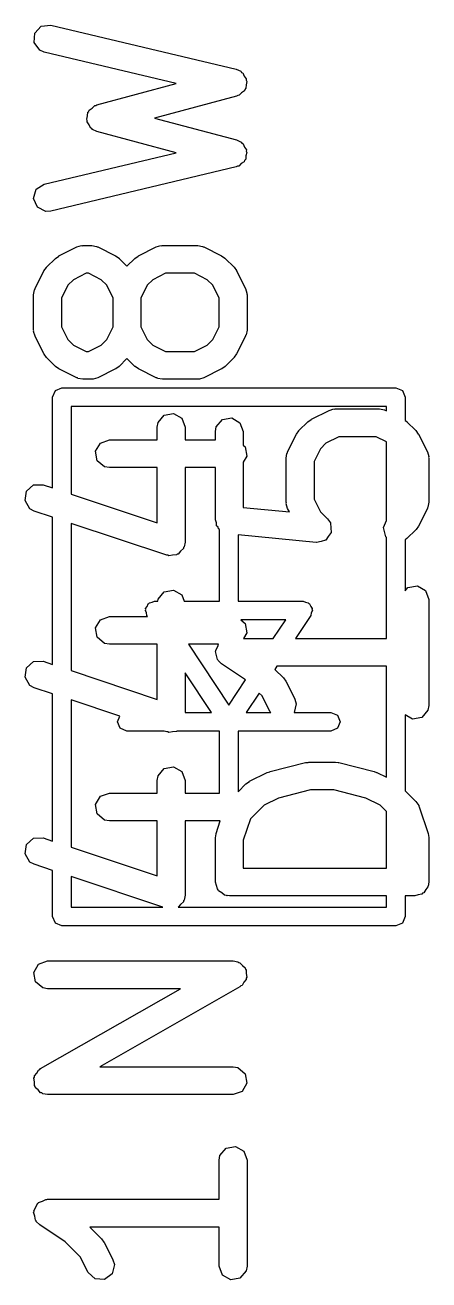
# Model space of a CAD drawing. Extents: x 43 to 269, y -130 to -26.
# Drawn here: x 151.05 to 153.22, y -89.34 to -82.57 of the extents above; entities that cross this region are included whole.
import ezdxf

# ---------------------------------------------------------------- set-up
doc = ezdxf.new("R2010")
doc.units = 0
doc.layers.add('BLACK', color=7, linetype='CONTINUOUS')

msp = doc.modelspace()

# ---------------------------------------------------------------- linework, layer by layer
at = {"layer": 'BLACK', "linetype": 'CONTINUOUS'}
for p, q in [((151.1, -82.6149), (151.135, -82.5776)), ((151.135, -82.5776), (151.186, -82.5717)), ((151.186, -82.5717), (152.186, -82.8098)), ((151.097, -82.6661), (151.1, -82.6149)), ((151.127, -82.7073), (151.097, -82.6661)), ((151.151, -82.7176), (151.127, -82.7073)), ((151.862, -82.8869), (151.151, -82.7176)), ((152.186, -82.8098), (152.21, -82.8201)), ((152.21, -82.8201), (152.215, -82.8265)), ((152.215, -82.8265), (152.222, -82.8298)), ((152.222, -82.8298), (152.229, -82.8465)), ((152.229, -82.8465), (152.24, -82.8613)), ((152.243, -82.8763), (152.239, -82.8941)), ((152.24, -82.8613), (152.24, -82.8692)), ((152.24, -82.8692), (152.243, -82.8763)), ((151.435, -83.0008), (151.862, -82.8869)), ((152.202, -82.9498), (152.194, -82.9507)), ((152.215, -82.9364), (152.202, -82.9498)), ((152.23, -82.9259), (152.215, -82.9364)), ((152.232, -82.9183), (152.23, -82.9259)), ((152.237, -82.9125), (152.232, -82.9183)), ((152.239, -82.8941), (152.237, -82.9125)), ((151.409, -83.019), (151.423, -83.0053)), ((151.423, -83.0053), (151.429, -83.0047)), ((151.429, -83.0047), (151.435, -83.0008)), ((152.188, -82.9552), (151.745, -83.0732)), ((152.194, -82.9507), (152.188, -82.9552)), ((151.38, -83.0797), (151.385, -83.0609)), ((151.383, -83.0859), (151.38, -83.0797)), ((151.385, -83.0609), (151.386, -83.0416)), ((151.386, -83.0416), (151.391, -83.0368)), ((151.391, -83.0368), (151.393, -83.0301)), ((151.393, -83.0301), (151.409, -83.019)), ((151.745, -83.0732), (152.188, -83.1912)), ((151.382, -83.0927), (151.383, -83.0859)), ((151.393, -83.1086), (151.382, -83.0927)), ((151.401, -83.1262), (151.393, -83.1086)), ((151.407, -83.1291), (151.401, -83.1262)), ((151.411, -83.1347), (151.407, -83.1291)), ((151.435, -83.1457), (151.411, -83.1347)), ((151.862, -83.2596), (151.435, -83.1457)), ((152.188, -83.1912), (152.212, -83.2022)), ((152.212, -83.2022), (152.216, -83.2087)), ((152.216, -83.2087), (152.223, -83.2122)), ((152.223, -83.2122), (152.23, -83.2291)), ((151.151, -83.4288), (151.862, -83.2596)), ((152.23, -83.2291), (152.241, -83.2442)), ((152.238, -83.2769), (152.237, -83.2953)), ((152.243, -83.2593), (152.238, -83.2769)), ((152.241, -83.2442), (152.24, -83.2521)), ((152.24, -83.2521), (152.243, -83.2593)), ((152.186, -83.3367), (151.186, -83.5748)), ((152.193, -83.3323), (152.186, -83.3367)), ((152.2, -83.3316), (152.193, -83.3323)), ((152.213, -83.3186), (152.2, -83.3316)), ((152.229, -83.3084), (152.213, -83.3186)), ((152.231, -83.3009), (152.229, -83.3084)), ((152.237, -83.2953), (152.231, -83.3009)), ((151.094, -83.5062), (151.108, -83.4571)), ((151.108, -83.4571), (151.151, -83.4288)), ((151.114, -83.5533), (151.094, -83.5062)), ((151.16, -83.5763), (151.114, -83.5533)), ((151.186, -83.5748), (151.16, -83.5763)), ((151.326, -83.7681), (151.351, -83.7606)), ((151.351, -83.7606), (151.355, -83.7617)), ((151.355, -83.7617), (151.359, -83.7601)), ((151.359, -83.7601), (151.407, -83.7601)), ((151.407, -83.7601), (151.432, -83.7647)), ((151.754, -83.7681), (151.779, -83.7606)), ((151.779, -83.7606), (151.783, -83.7617)), ((151.783, -83.7617), (151.788, -83.7601)), ((151.788, -83.7601), (151.978, -83.7601)), ((151.978, -83.7601), (152.004, -83.7647)), ((151.211, -83.8297), (151.229, -83.8169)), ((151.229, -83.8169), (151.23, -83.8157)), ((151.23, -83.8157), (151.326, -83.7681)), ((151.432, -83.7647), (151.436, -83.7675)), ((151.436, -83.7675), (151.44, -83.7681)), ((151.44, -83.7681), (151.535, -83.8157)), ((151.535, -83.8157), (151.554, -83.829)), ((151.554, -83.829), (151.555, -83.8297)), ((151.639, -83.8297), (151.658, -83.8169)), ((151.658, -83.8169), (151.659, -83.8157)), ((151.659, -83.8157), (151.754, -83.7681)), ((152.004, -83.7647), (152.007, -83.7675)), ((152.007, -83.7675), (152.012, -83.7681)), ((152.012, -83.7681), (152.107, -83.8157)), ((152.107, -83.8157), (152.125, -83.829)), ((152.125, -83.829), (152.126, -83.8297)), ((151.102, -83.9921), (151.149, -83.8968)), ((151.149, -83.8968), (151.163, -83.8788)), ((151.163, -83.8773), (151.211, -83.8297)), ((151.163, -83.8788), (151.163, -83.8773)), ((151.555, -83.8297), (151.597, -83.8719)), ((151.597, -83.8719), (151.639, -83.8297)), ((152.126, -83.8297), (152.174, -83.8773)), ((152.174, -83.8773), (152.187, -83.8957)), ((152.187, -83.8957), (152.188, -83.8968)), ((152.188, -83.8968), (152.236, -83.9921)), ((151.308, -83.9444), (151.278, -83.9748)), ((151.377, -83.9101), (151.308, -83.9444)), ((151.389, -83.9101), (151.377, -83.9101)), ((151.458, -83.9444), (151.389, -83.9101)), ((151.488, -83.9748), (151.458, -83.9444)), ((151.737, -83.9444), (151.706, -83.9748)), ((151.805, -83.9101), (151.737, -83.9444)), ((151.96, -83.9101), (151.805, -83.9101)), ((152.029, -83.9444), (151.96, -83.9101)), ((152.059, -83.9748), (152.029, -83.9444)), ((151.094, -84.0256), (151.098, -84)), ((151.094, -84.2161), (151.094, -84.0256)), ((151.098, -84), (151.101, -83.9965)), ((151.101, -83.9965), (151.102, -83.9921)), ((151.278, -83.9748), (151.244, -84.0433)), ((151.522, -84.0433), (151.488, -83.9748)), ((151.706, -83.9748), (151.672, -84.0433)), ((152.094, -84.0433), (152.059, -83.9748)), ((152.236, -83.9921), (152.243, -84.017)), ((152.243, -84.017), (152.242, -84.0214)), ((152.242, -84.0214), (152.244, -84.0256)), ((152.244, -84.0256), (152.244, -84.2161)), ((151.244, -84.0433), (151.244, -84.1984)), ((151.522, -84.1984), (151.522, -84.0433)), ((151.672, -84.0433), (151.672, -84.1984)), ((152.094, -84.1984), (152.094, -84.0433)), ((151.095, -84.2203), (151.094, -84.2161)), ((151.094, -84.2247), (151.095, -84.2203)), ((151.102, -84.2496), (151.094, -84.2247)), ((151.244, -84.1984), (151.278, -84.2669)), ((151.488, -84.2669), (151.522, -84.1984)), ((151.672, -84.1984), (151.706, -84.2669)), ((152.059, -84.2669), (152.094, -84.1984)), ((152.244, -84.2161), (152.239, -84.2417)), ((151.149, -84.3449), (151.102, -84.2496)), ((151.278, -84.2669), (151.308, -84.2973)), ((151.308, -84.2973), (151.377, -84.3316)), ((151.389, -84.3316), (151.458, -84.2973)), ((151.458, -84.2973), (151.488, -84.2669)), ((151.706, -84.2669), (151.737, -84.2973)), ((151.737, -84.2973), (151.805, -84.3316)), ((151.96, -84.3316), (152.029, -84.2973)), ((152.029, -84.2973), (152.059, -84.2669)), ((152.236, -84.2496), (152.188, -84.3449)), ((152.239, -84.2417), (152.236, -84.2452)), ((152.236, -84.2452), (152.236, -84.2496)), ((151.15, -84.346), (151.149, -84.3449)), ((151.163, -84.3644), (151.15, -84.346)), ((151.211, -84.412), (151.163, -84.3644)), ((151.377, -84.3316), (151.389, -84.3316)), ((151.597, -84.3698), (151.555, -84.412)), ((151.639, -84.412), (151.597, -84.3698)), ((151.805, -84.3316), (151.96, -84.3316)), ((152.174, -84.3644), (152.126, -84.412)), ((152.175, -84.3629), (152.174, -84.3644)), ((152.188, -84.3449), (152.175, -84.3629)), ((151.212, -84.4127), (151.211, -84.412)), ((151.23, -84.426), (151.212, -84.4127)), ((151.326, -84.4737), (151.23, -84.426)), ((151.535, -84.426), (151.44, -84.4737)), ((151.537, -84.4248), (151.535, -84.426)), ((151.555, -84.412), (151.537, -84.4248)), ((151.641, -84.4127), (151.639, -84.412)), ((151.659, -84.426), (151.641, -84.4127)), ((151.754, -84.4737), (151.659, -84.426)), ((152.107, -84.426), (152.012, -84.4737)), ((152.108, -84.4248), (152.107, -84.426)), ((152.126, -84.412), (152.108, -84.4248)), ((151.33, -84.4742), (151.326, -84.4737)), ((151.333, -84.477), (151.33, -84.4742)), ((151.359, -84.4816), (151.333, -84.477)), ((151.407, -84.4816), (151.359, -84.4816)), ((151.411, -84.48), (151.407, -84.4816)), ((151.415, -84.4811), (151.411, -84.48)), ((151.44, -84.4737), (151.415, -84.4811)), ((151.759, -84.4742), (151.754, -84.4737)), ((151.762, -84.477), (151.759, -84.4742)), ((151.788, -84.4816), (151.762, -84.477)), ((151.978, -84.4816), (151.788, -84.4816)), ((151.982, -84.48), (151.978, -84.4816)), ((151.987, -84.4811), (151.982, -84.48)), ((152.012, -84.4737), (151.987, -84.4811)), ((151.196, -84.578), (151.211, -84.5426)), ((151.211, -84.5426), (151.246, -84.528)), ((151.246, -84.528), (153.046, -84.528)), ((153.046, -84.528), (153.081, -84.5426)), ((153.081, -84.5426), (153.096, -84.578)), ((151.196, -85.0668), (151.196, -84.578)), ((151.296, -84.628), (151.296, -85.1001)), ((152.996, -84.628), (151.296, -84.628)), ((152.716, -84.6426), (152.72, -84.6411)), ((152.72, -84.6411), (152.958, -84.6411)), ((152.958, -84.6411), (152.984, -84.6456)), ((152.996, -84.6512), (152.996, -84.628)), ((153.096, -84.578), (153.096, -84.7034)), ((151.765, -84.7143), (151.798, -84.675)), ((151.798, -84.675), (151.848, -84.666)), ((151.848, -84.666), (151.893, -84.6917)), ((151.893, -84.6917), (151.91, -84.7399)), ((152.078, -84.7381), (152.111, -84.6988)), ((152.111, -84.6988), (152.162, -84.6899)), ((152.162, -84.6899), (152.206, -84.7155)), ((152.572, -84.7107), (152.59, -84.6978)), ((152.59, -84.6978), (152.591, -84.6966)), ((152.591, -84.6966), (152.687, -84.649)), ((152.687, -84.649), (152.711, -84.6416)), ((152.711, -84.6416), (152.716, -84.6426)), ((152.984, -84.6456), (152.987, -84.6485)), ((152.987, -84.6485), (152.992, -84.649)), ((152.992, -84.649), (152.996, -84.6512)), ((153.096, -84.7034), (153.105, -84.71)), ((151.76, -84.7399), (151.765, -84.7143)), ((151.76, -84.8078), (151.76, -84.7399)), ((151.91, -84.7399), (151.91, -84.8078)), ((152.074, -84.7637), (152.078, -84.7381)), ((152.074, -84.8078), (152.074, -84.7637)), ((152.206, -84.7155), (152.224, -84.7637)), ((152.224, -84.7637), (152.224, -84.8369)), ((152.51, -84.7778), (152.523, -84.7598)), ((152.523, -84.7598), (152.524, -84.7583)), ((152.524, -84.7583), (152.572, -84.7107)), ((153.105, -84.71), (153.106, -84.7107)), ((153.106, -84.7107), (153.154, -84.7583)), ((153.154, -84.7583), (153.167, -84.7767)), ((153.167, -84.7767), (153.168, -84.7778)), ((151.428, -84.8697), (151.454, -84.8253)), ((151.454, -84.8253), (151.502, -84.8078)), ((151.502, -84.8078), (151.76, -84.8078)), ((151.91, -84.8078), (152.074, -84.8078)), ((152.224, -84.8369), (152.234, -84.8453)), ((152.462, -84.873), (152.51, -84.7778)), ((152.669, -84.8254), (152.639, -84.8558)), ((152.738, -84.7911), (152.669, -84.8254)), ((152.94, -84.7911), (152.738, -84.7911)), ((152.996, -84.8189), (152.94, -84.7911)), ((152.996, -85.2438), (152.996, -84.8189)), ((153.168, -84.7778), (153.216, -84.873)), ((151.437, -84.9203), (151.428, -84.8697)), ((152.242, -84.8958), (152.224, -84.9285)), ((152.234, -84.8453), (152.242, -84.8958)), ((152.455, -84.9066), (152.459, -84.8809)), ((152.455, -85.1447), (152.455, -84.9066)), ((152.459, -84.8809), (152.462, -84.8775)), ((152.462, -84.8775), (152.462, -84.873)), ((152.639, -84.8558), (152.605, -84.9243)), ((153.216, -84.873), (153.223, -84.898)), ((153.223, -84.898), (153.222, -84.9024)), ((153.222, -84.9024), (153.224, -84.9066)), ((153.224, -84.9066), (153.224, -85.1447)), ((151.476, -84.9532), (151.437, -84.9203)), ((151.502, -84.9578), (151.476, -84.9532)), ((151.76, -84.9578), (151.502, -84.9578)), ((151.76, -85.2549), (151.76, -84.9578)), ((151.91, -84.9578), (151.91, -85.359)), ((152.074, -84.9578), (151.91, -84.9578)), ((152.074, -85.2399), (152.074, -84.9578)), ((152.224, -84.9285), (152.224, -85.172)), ((152.605, -84.9243), (152.605, -85.127)), ((151.048, -85.1359), (151.055, -85.0851)), ((151.055, -85.0851), (151.093, -85.0511)), ((151.093, -85.0511), (151.145, -85.0497)), ((151.145, -85.0497), (151.196, -85.0668)), ((151.296, -85.1001), (151.76, -85.2549)), ((151.074, -85.1796), (151.048, -85.1359)), ((151.097, -85.192), (151.074, -85.1796)), ((152.224, -85.172), (152.472, -85.1968)), ((152.456, -85.1489), (152.455, -85.1447)), ((152.455, -85.1532), (152.456, -85.1489)), ((152.462, -85.1782), (152.455, -85.1532)), ((152.472, -85.1968), (152.462, -85.1782)), ((152.605, -85.127), (152.639, -85.1955)), ((153.216, -85.1782), (153.168, -85.2734)), ((153.219, -85.1703), (153.216, -85.1738)), ((153.216, -85.1738), (153.216, -85.1782)), ((153.224, -85.1447), (153.219, -85.1703)), ((151.196, -85.2249), (151.097, -85.192)), ((151.196, -86.0192), (151.196, -85.2249)), ((152.079, -85.2549), (152.074, -85.2399)), ((152.639, -85.1955), (152.678, -85.2345)), ((152.678, -85.2345), (152.693, -85.2558)), ((152.979, -85.281), (152.996, -85.2438)), ((151.812, -85.4301), (151.296, -85.2582)), ((151.296, -85.2582), (151.296, -86.0525)), ((152.08, -85.2708), (152.079, -85.2549)), ((152.088, -85.2783), (152.08, -85.2708)), ((152.091, -85.2881), (152.088, -85.2783)), ((152.096, -85.2909), (152.091, -85.2881)), ((152.096, -85.678), (152.096, -85.2909)), ((152.697, -85.3078), (152.682, -85.3283)), ((152.693, -85.2558), (152.693, -85.2563)), ((152.693, -85.2563), (152.693, -85.2567)), ((152.693, -85.2567), (152.695, -85.2818)), ((152.695, -85.2818), (152.697, -85.3069)), ((152.697, -85.3069), (152.697, -85.3073)), ((152.697, -85.3073), (152.697, -85.3078)), ((152.992, -85.3305), (152.979, -85.281)), ((153.154, -85.2929), (153.106, -85.3406)), ((153.155, -85.2915), (153.154, -85.2929)), ((153.168, -85.2734), (153.155, -85.2915)), ((151.906, -85.3846), (151.902, -85.389)), ((151.91, -85.359), (151.906, -85.3846)), ((152.617, -85.3622), (152.196, -85.32)), ((152.196, -85.32), (152.196, -85.678)), ((152.618, -85.362), (152.617, -85.3622)), ((152.643, -85.3557), (152.618, -85.3622)), ((152.618, -85.3622), (152.618, -85.362)), ((152.667, -85.3495), (152.643, -85.3557)), ((152.668, -85.349), (152.667, -85.3491)), ((152.667, -85.3491), (152.667, -85.3495)), ((152.682, -85.3283), (152.668, -85.349)), ((152.996, -85.3334), (152.992, -85.3305)), ((152.996, -85.8792), (152.996, -85.3334)), ((153.106, -85.3406), (153.096, -85.3478)), ((153.096, -85.3478), (153.096, -85.6215)), ((151.817, -85.4299), (151.812, -85.4301)), ((151.822, -85.4328), (151.817, -85.4299)), ((151.842, -85.4293), (151.822, -85.4328)), ((151.863, -85.4287), (151.842, -85.4293)), ((151.867, -85.4249), (151.863, -85.4287)), ((151.873, -85.4239), (151.867, -85.4249)), ((151.886, -85.4082), (151.873, -85.4239)), ((151.901, -85.3947), (151.886, -85.4082)), ((151.902, -85.389), (151.901, -85.3947)), ((151.765, -85.6666), (151.798, -85.6273)), ((151.798, -85.6273), (151.848, -85.6184)), ((151.848, -85.6184), (151.893, -85.6441)), ((151.893, -85.6441), (151.905, -85.678)), ((153.096, -85.6215), (153.111, -85.6035)), ((153.111, -85.6035), (153.162, -85.5946)), ((153.162, -85.5946), (153.206, -85.6203)), ((153.206, -85.6203), (153.224, -85.6685)), ((151.696, -85.728), (151.698, -85.7232)), ((151.697, -85.7182), (151.705, -85.7061)), ((151.698, -85.7232), (151.697, -85.7182)), ((151.705, -85.7061), (151.711, -85.6926)), ((151.711, -85.6926), (151.715, -85.6907)), ((151.715, -85.6907), (151.718, -85.6864)), ((151.718, -85.6864), (151.733, -85.6836)), ((151.733, -85.6836), (151.746, -85.678)), ((151.746, -85.678), (151.763, -85.678)), ((151.763, -85.678), (151.765, -85.6666)), ((151.905, -85.678), (152.096, -85.678)), ((152.196, -85.678), (152.546, -85.678)), ((152.546, -85.678), (152.559, -85.6836)), ((152.559, -85.6836), (152.574, -85.6864)), ((152.574, -85.6864), (152.577, -85.6907)), ((152.577, -85.6907), (152.581, -85.6926)), ((152.581, -85.6926), (152.587, -85.7061)), ((152.587, -85.7061), (152.595, -85.7182)), ((152.595, -85.7182), (152.594, -85.7232)), ((152.594, -85.7232), (152.596, -85.728)), ((153.224, -85.6685), (153.224, -86.2399)), ((151.428, -85.8221), (151.454, -85.7777)), ((151.454, -85.7777), (151.502, -85.7601)), ((151.502, -85.7601), (151.707, -85.7601)), ((151.702, -85.7414), (151.696, -85.728)), ((151.704, -85.7557), (151.702, -85.7414)), ((151.707, -85.7601), (151.704, -85.7557)), ((152.21, -85.778), (152.234, -85.7976)), ((152.453, -85.778), (152.21, -85.778)), ((152.385, -85.8792), (152.453, -85.778)), ((152.588, -85.7557), (152.505, -85.8792)), ((152.59, -85.7415), (152.588, -85.7557)), ((152.596, -85.728), (152.59, -85.7415)), ((151.437, -85.8726), (151.428, -85.8221)), ((152.242, -85.8482), (152.225, -85.8792)), ((152.234, -85.7976), (152.242, -85.8482)), ((151.476, -85.9056), (151.437, -85.8726)), ((151.502, -85.9101), (151.476, -85.9056)), ((151.76, -85.9101), (151.502, -85.9101)), ((151.76, -86.2073), (151.76, -85.9101)), ((151.928, -85.9101), (152.146, -86.2379)), ((152.091, -85.9101), (151.928, -85.9101)), ((152.075, -85.9412), (152.086, -85.9223)), ((152.086, -85.9223), (152.091, -85.9101)), ((152.225, -85.8792), (152.385, -85.8792)), ((152.505, -85.8792), (152.996, -85.8792)), ((152.074, -85.9494), (152.076, -85.9454)), ((152.08, -85.9703), (152.074, -85.9494)), ((152.076, -85.9454), (152.075, -85.9412)), ((152.084, -85.9917), (152.08, -85.9703)), ((152.087, -85.9945), (152.084, -85.9917)), ((152.088, -85.9986), (152.087, -85.9945)), ((151.048, -86.0883), (151.055, -86.0375)), ((151.055, -86.0375), (151.093, -86.0035)), ((151.093, -86.0035), (151.145, -86.0021)), ((151.145, -86.0021), (151.196, -86.0192)), ((151.296, -86.0525), (151.76, -86.2073)), ((152.107, -86.0166), (152.088, -85.9986)), ((152.236, -86.1027), (152.107, -86.0166)), ((152.405, -86.0292), (152.394, -86.046)), ((152.394, -86.046), (152.44, -86.0916)), ((152.996, -86.0292), (152.405, -86.0292)), ((152.996, -86.6274), (152.996, -86.0292)), ((151.074, -86.132), (151.048, -86.0883)), ((152.053, -86.278), (151.91, -86.0646)), ((151.91, -86.0646), (151.91, -86.278)), ((152.146, -86.2379), (152.236, -86.1027)), ((152.44, -86.0916), (152.453, -86.11)), ((152.453, -86.11), (152.454, -86.1111)), ((152.454, -86.1111), (152.501, -86.2064)), ((151.097, -86.1444), (151.074, -86.132)), ((151.196, -86.1773), (151.097, -86.1444)), ((151.196, -86.9716), (151.196, -86.1773)), ((152.309, -86.1733), (152.239, -86.278)), ((152.325, -86.1891), (152.309, -86.1733)), ((152.367, -86.2734), (152.325, -86.1891)), ((151.558, -86.2981), (151.296, -86.2106)), ((151.296, -86.2106), (151.296, -87.0049)), ((152.509, -86.2313), (152.498, -86.278)), ((152.501, -86.2064), (152.509, -86.2313)), ((153.224, -86.2399), (153.219, -86.2656)), ((151.546, -86.328), (151.558, -86.2981)), ((151.561, -86.3634), (151.546, -86.328)), ((151.91, -86.278), (152.053, -86.278)), ((152.239, -86.278), (152.372, -86.278)), ((152.372, -86.278), (152.367, -86.2734)), ((152.498, -86.278), (152.696, -86.278)), ((152.696, -86.278), (152.731, -86.2926)), ((152.731, -86.2926), (152.746, -86.328)), ((152.746, -86.328), (152.731, -86.3634)), ((153.136, -86.3138), (153.096, -86.2909)), ((153.096, -86.2909), (153.096, -86.7003)), ((153.186, -86.3049), (153.136, -86.3138)), ((153.219, -86.2656), (153.186, -86.3049)), ((151.596, -86.378), (151.561, -86.3634)), ((151.798, -86.378), (151.596, -86.378)), ((151.812, -86.3825), (151.798, -86.378)), ((151.817, -86.3823), (151.812, -86.3825)), ((151.822, -86.3852), (151.817, -86.3823)), ((151.842, -86.3816), (151.822, -86.3852)), ((151.863, -86.3811), (151.842, -86.3816)), ((151.866, -86.378), (151.863, -86.3811)), ((152.096, -86.378), (151.866, -86.378)), ((152.096, -86.7125), (152.096, -86.378)), ((152.696, -86.378), (152.196, -86.378)), ((152.196, -86.378), (152.196, -86.7055)), ((152.731, -86.3634), (152.696, -86.378)), ((151.765, -86.619), (151.798, -86.5797)), ((151.798, -86.5797), (151.848, -86.5708)), ((151.848, -86.5708), (151.893, -86.5965)), ((151.893, -86.5965), (151.91, -86.6447)), ((152.258, -86.649), (152.353, -86.6014)), ((152.353, -86.6014), (152.366, -86.5977)), ((152.366, -86.5977), (152.369, -86.5957)), ((152.369, -86.5957), (152.559, -86.5481)), ((152.559, -86.5481), (152.574, -86.547)), ((152.574, -86.547), (152.577, -86.5459)), ((152.577, -86.5459), (152.72, -86.5459)), ((152.72, -86.5459), (152.735, -86.5485)), ((152.735, -86.5485), (152.738, -86.5481)), ((152.738, -86.5481), (152.929, -86.5957)), ((152.929, -86.5957), (152.941, -86.601)), ((152.941, -86.601), (152.944, -86.6014)), ((152.944, -86.6014), (152.996, -86.6274)), ((151.76, -86.6447), (151.765, -86.619)), ((151.76, -86.7125), (151.76, -86.6447)), ((151.91, -86.6447), (151.91, -86.7125)), ((152.196, -86.7055), (152.238, -86.6631)), ((152.238, -86.6631), (152.257, -86.6502)), ((152.257, -86.6502), (152.258, -86.649)), ((151.428, -86.7745), (151.454, -86.7301)), ((151.454, -86.7301), (151.502, -86.7125)), ((151.502, -86.7125), (151.76, -86.7125)), ((151.91, -86.7125), (152.096, -86.7125)), ((152.586, -86.6959), (152.413, -86.7392)), ((152.711, -86.6959), (152.586, -86.6959)), ((152.884, -86.7392), (152.711, -86.6959)), ((153.096, -86.7003), (153.154, -86.7583)), ((151.437, -86.825), (151.428, -86.7745)), ((152.336, -86.7777), (152.262, -86.8518)), ((152.413, -86.7392), (152.336, -86.7777)), ((152.961, -86.7777), (152.884, -86.7392)), ((152.996, -86.8124), (152.961, -86.7777)), ((153.154, -86.7583), (153.169, -86.7796)), ((153.169, -86.7796), (153.169, -86.7841)), ((153.169, -86.7841), (153.172, -86.7876)), ((153.172, -86.7876), (153.22, -86.9305)), ((151.476, -86.858), (151.437, -86.825)), ((151.502, -86.8625), (151.476, -86.858)), ((151.76, -86.8625), (151.502, -86.8625)), ((151.76, -87.1597), (151.76, -86.8625)), ((151.91, -86.8625), (151.91, -87.2637)), ((152.1, -86.8625), (151.91, -86.8625)), ((152.077, -86.9305), (152.1, -86.8625)), ((152.262, -86.8518), (152.224, -86.9664)), ((152.996, -87.1173), (152.996, -86.8124)), ((152.074, -86.9542), (152.078, -86.9321)), ((152.078, -86.9321), (152.077, -86.9305)), ((153.22, -86.9305), (153.223, -86.9527)), ((151.048, -87.0407), (151.055, -86.9899)), ((151.055, -86.9899), (151.093, -86.9559)), ((151.093, -86.9559), (151.145, -86.9545)), ((151.145, -86.9545), (151.196, -86.9716)), ((151.296, -87.0049), (151.76, -87.1597)), ((152.074, -87.1923), (152.074, -86.9542)), ((152.224, -86.9664), (152.224, -87.1173)), ((153.223, -86.9527), (153.224, -86.9542)), ((153.224, -86.9542), (153.224, -87.1923)), ((151.074, -87.0844), (151.048, -87.0407)), ((151.097, -87.0968), (151.074, -87.0844)), ((151.196, -87.1297), (151.097, -87.0968)), ((151.196, -87.378), (151.196, -87.1297)), ((152.224, -87.1173), (152.996, -87.1173)), ((151.791, -87.328), (151.296, -87.163)), ((151.296, -87.163), (151.296, -87.328)), ((152.08, -87.2106), (152.074, -87.1923)), ((152.084, -87.2298), (152.08, -87.2106)), ((153.221, -87.2082), (153.219, -87.2179)), ((153.222, -87.2053), (153.221, -87.2082)), ((153.224, -87.1923), (153.222, -87.202)), ((153.222, -87.202), (153.222, -87.2053)), ((151.91, -87.2637), (151.906, -87.2894)), ((152.089, -87.2341), (152.084, -87.2298)), ((152.091, -87.2405), (152.089, -87.2341)), ((152.108, -87.2502), (152.091, -87.2405)), ((152.123, -87.2628), (152.108, -87.2502)), ((152.133, -87.2645), (152.123, -87.2628)), ((152.136, -87.2661), (152.133, -87.2645)), ((152.139, -87.2656), (152.136, -87.2661)), ((152.149, -87.2673), (152.139, -87.2656)), ((152.996, -87.2673), (152.149, -87.2673)), ((152.996, -87.328), (152.996, -87.2673)), ((153.149, -87.2673), (153.096, -87.2673)), ((153.096, -87.2673), (153.096, -87.378)), ((153.167, -87.2606), (153.149, -87.2673)), ((153.186, -87.2572), (153.167, -87.2606)), ((153.19, -87.2521), (153.186, -87.2572)), ((153.197, -87.2497), (153.19, -87.2521)), ((153.207, -87.2329), (153.197, -87.2497)), ((153.219, -87.2179), (153.207, -87.2329)), ((151.296, -87.328), (151.791, -87.328)), ((151.886, -87.313), (151.873, -87.328)), ((151.873, -87.328), (152.996, -87.328)), ((151.901, -87.2994), (151.886, -87.313)), ((151.902, -87.2938), (151.901, -87.2994)), ((151.906, -87.2894), (151.902, -87.2938)), ((151.211, -87.4134), (151.196, -87.378)), ((151.246, -87.428), (151.211, -87.4134)), ((153.081, -87.4134), (153.046, -87.428)), ((153.096, -87.378), (153.081, -87.4134)), ((153.046, -87.428), (151.246, -87.428)), ((151.12, -87.6348), (151.169, -87.6173)), ((151.169, -87.6173), (152.169, -87.6173)), ((152.169, -87.6173), (152.194, -87.6218)), ((151.095, -87.6793), (151.12, -87.6348)), ((151.104, -87.7298), (151.095, -87.6793)), ((152.194, -87.6218), (152.2, -87.6263)), ((152.2, -87.6263), (152.206, -87.6275)), ((152.206, -87.6275), (152.219, -87.6424)), ((152.219, -87.6424), (152.234, -87.6548)), ((152.234, -87.6548), (152.235, -87.6616)), ((152.235, -87.6616), (152.239, -87.6669)), ((152.239, -87.6669), (152.239, -87.6863)), ((151.143, -87.7628), (151.104, -87.7298)), ((152.21, -87.7521), (152.206, -87.7574)), ((152.217, -87.7497), (152.21, -87.7521)), ((152.226, -87.733), (152.217, -87.7497)), ((152.239, -87.7182), (152.226, -87.733)), ((152.239, -87.6863), (152.242, -87.7053)), ((152.242, -87.7053), (152.239, -87.7113)), ((152.239, -87.7113), (152.239, -87.7182)), ((151.131, -88.1986), (151.886, -87.7673)), ((151.169, -87.7673), (151.143, -87.7628)), ((151.886, -87.7673), (151.169, -87.7673)), ((152.206, -87.7574), (151.451, -88.1887)), ((151.098, -88.2377), (151.111, -88.223)), ((151.111, -88.223), (151.12, -88.2063)), ((151.12, -88.2063), (151.127, -88.2039)), ((151.127, -88.2039), (151.131, -88.1986)), ((151.451, -88.1887), (152.169, -88.1887)), ((152.169, -88.1887), (152.194, -88.1932)), ((152.194, -88.1932), (152.234, -88.2262)), ((152.234, -88.2262), (152.242, -88.2767)), ((151.095, -88.2507), (151.098, -88.2447)), ((151.098, -88.2697), (151.095, -88.2507)), ((151.098, -88.2447), (151.098, -88.2377)), ((151.098, -88.289), (151.098, -88.2697)), ((151.102, -88.2944), (151.098, -88.289)), ((151.104, -88.3012), (151.102, -88.2944)), ((152.242, -88.2767), (152.217, -88.3212)), ((151.118, -88.3136), (151.104, -88.3012)), ((151.131, -88.3285), (151.118, -88.3136)), ((151.138, -88.3297), (151.131, -88.3285)), ((151.143, -88.3342), (151.138, -88.3297)), ((151.169, -88.3387), (151.143, -88.3342)), ((152.169, -88.3387), (151.169, -88.3387)), ((152.217, -88.3212), (152.169, -88.3387)), ((152.098, -88.6666), (152.131, -88.6273)), ((152.131, -88.6273), (152.182, -88.6184)), ((152.182, -88.6184), (152.226, -88.6441)), ((152.094, -88.6923), (152.098, -88.6666)), ((152.094, -88.903), (152.094, -88.6923)), ((152.226, -88.6441), (152.244, -88.6923)), ((152.244, -88.6923), (152.244, -89.2637)), ((151.141, -88.9131), (151.16, -88.9035)), ((151.16, -88.9035), (151.165, -88.9045)), ((151.165, -88.9045), (151.169, -88.903)), ((151.169, -88.903), (152.094, -88.903)), ((151.094, -88.9732), (151.096, -88.9692)), ((151.095, -88.965), (151.106, -88.9461)), ((151.096, -88.9692), (151.095, -88.965)), ((151.106, -88.9461), (151.114, -88.9262)), ((151.114, -88.9262), (151.118, -88.9243)), ((151.118, -88.9243), (151.12, -88.9205)), ((151.12, -88.9205), (151.141, -88.9131)), ((151.1, -88.9941), (151.094, -88.9732)), ((151.104, -89.0155), (151.1, -88.9941)), ((151.107, -89.0183), (151.104, -89.0155)), ((151.108, -89.0224), (151.107, -89.0183)), ((151.127, -89.0404), (151.108, -89.0224)), ((151.264, -89.1315), (151.127, -89.0404)), ((152.094, -89.053), (151.397, -89.053)), ((151.397, -89.053), (151.46, -89.1154)), ((152.094, -89.2637), (152.094, -89.053)), ((151.345, -89.2129), (151.264, -89.1315)), ((151.46, -89.1154), (151.473, -89.1338)), ((151.473, -89.1338), (151.474, -89.1349)), ((151.474, -89.1349), (151.521, -89.2302)), ((151.387, -89.2973), (151.345, -89.2129)), ((151.521, -89.2302), (151.529, -89.2551)), ((151.425, -89.3325), (151.387, -89.2973)), ((151.517, -89.305), (151.476, -89.3356)), ((151.529, -89.2551), (151.517, -89.305)), ((152.111, -89.3119), (152.094, -89.2637)), ((152.239, -89.2894), (152.206, -89.3287)), ((152.244, -89.2637), (152.239, -89.2894)), ((151.476, -89.3356), (151.425, -89.3325)), ((152.156, -89.3376), (152.111, -89.3119)), ((152.206, -89.3287), (152.156, -89.3376))]:
    msp.add_line(p, q, dxfattribs=at)

doc.saveas('drawing.dxf')
